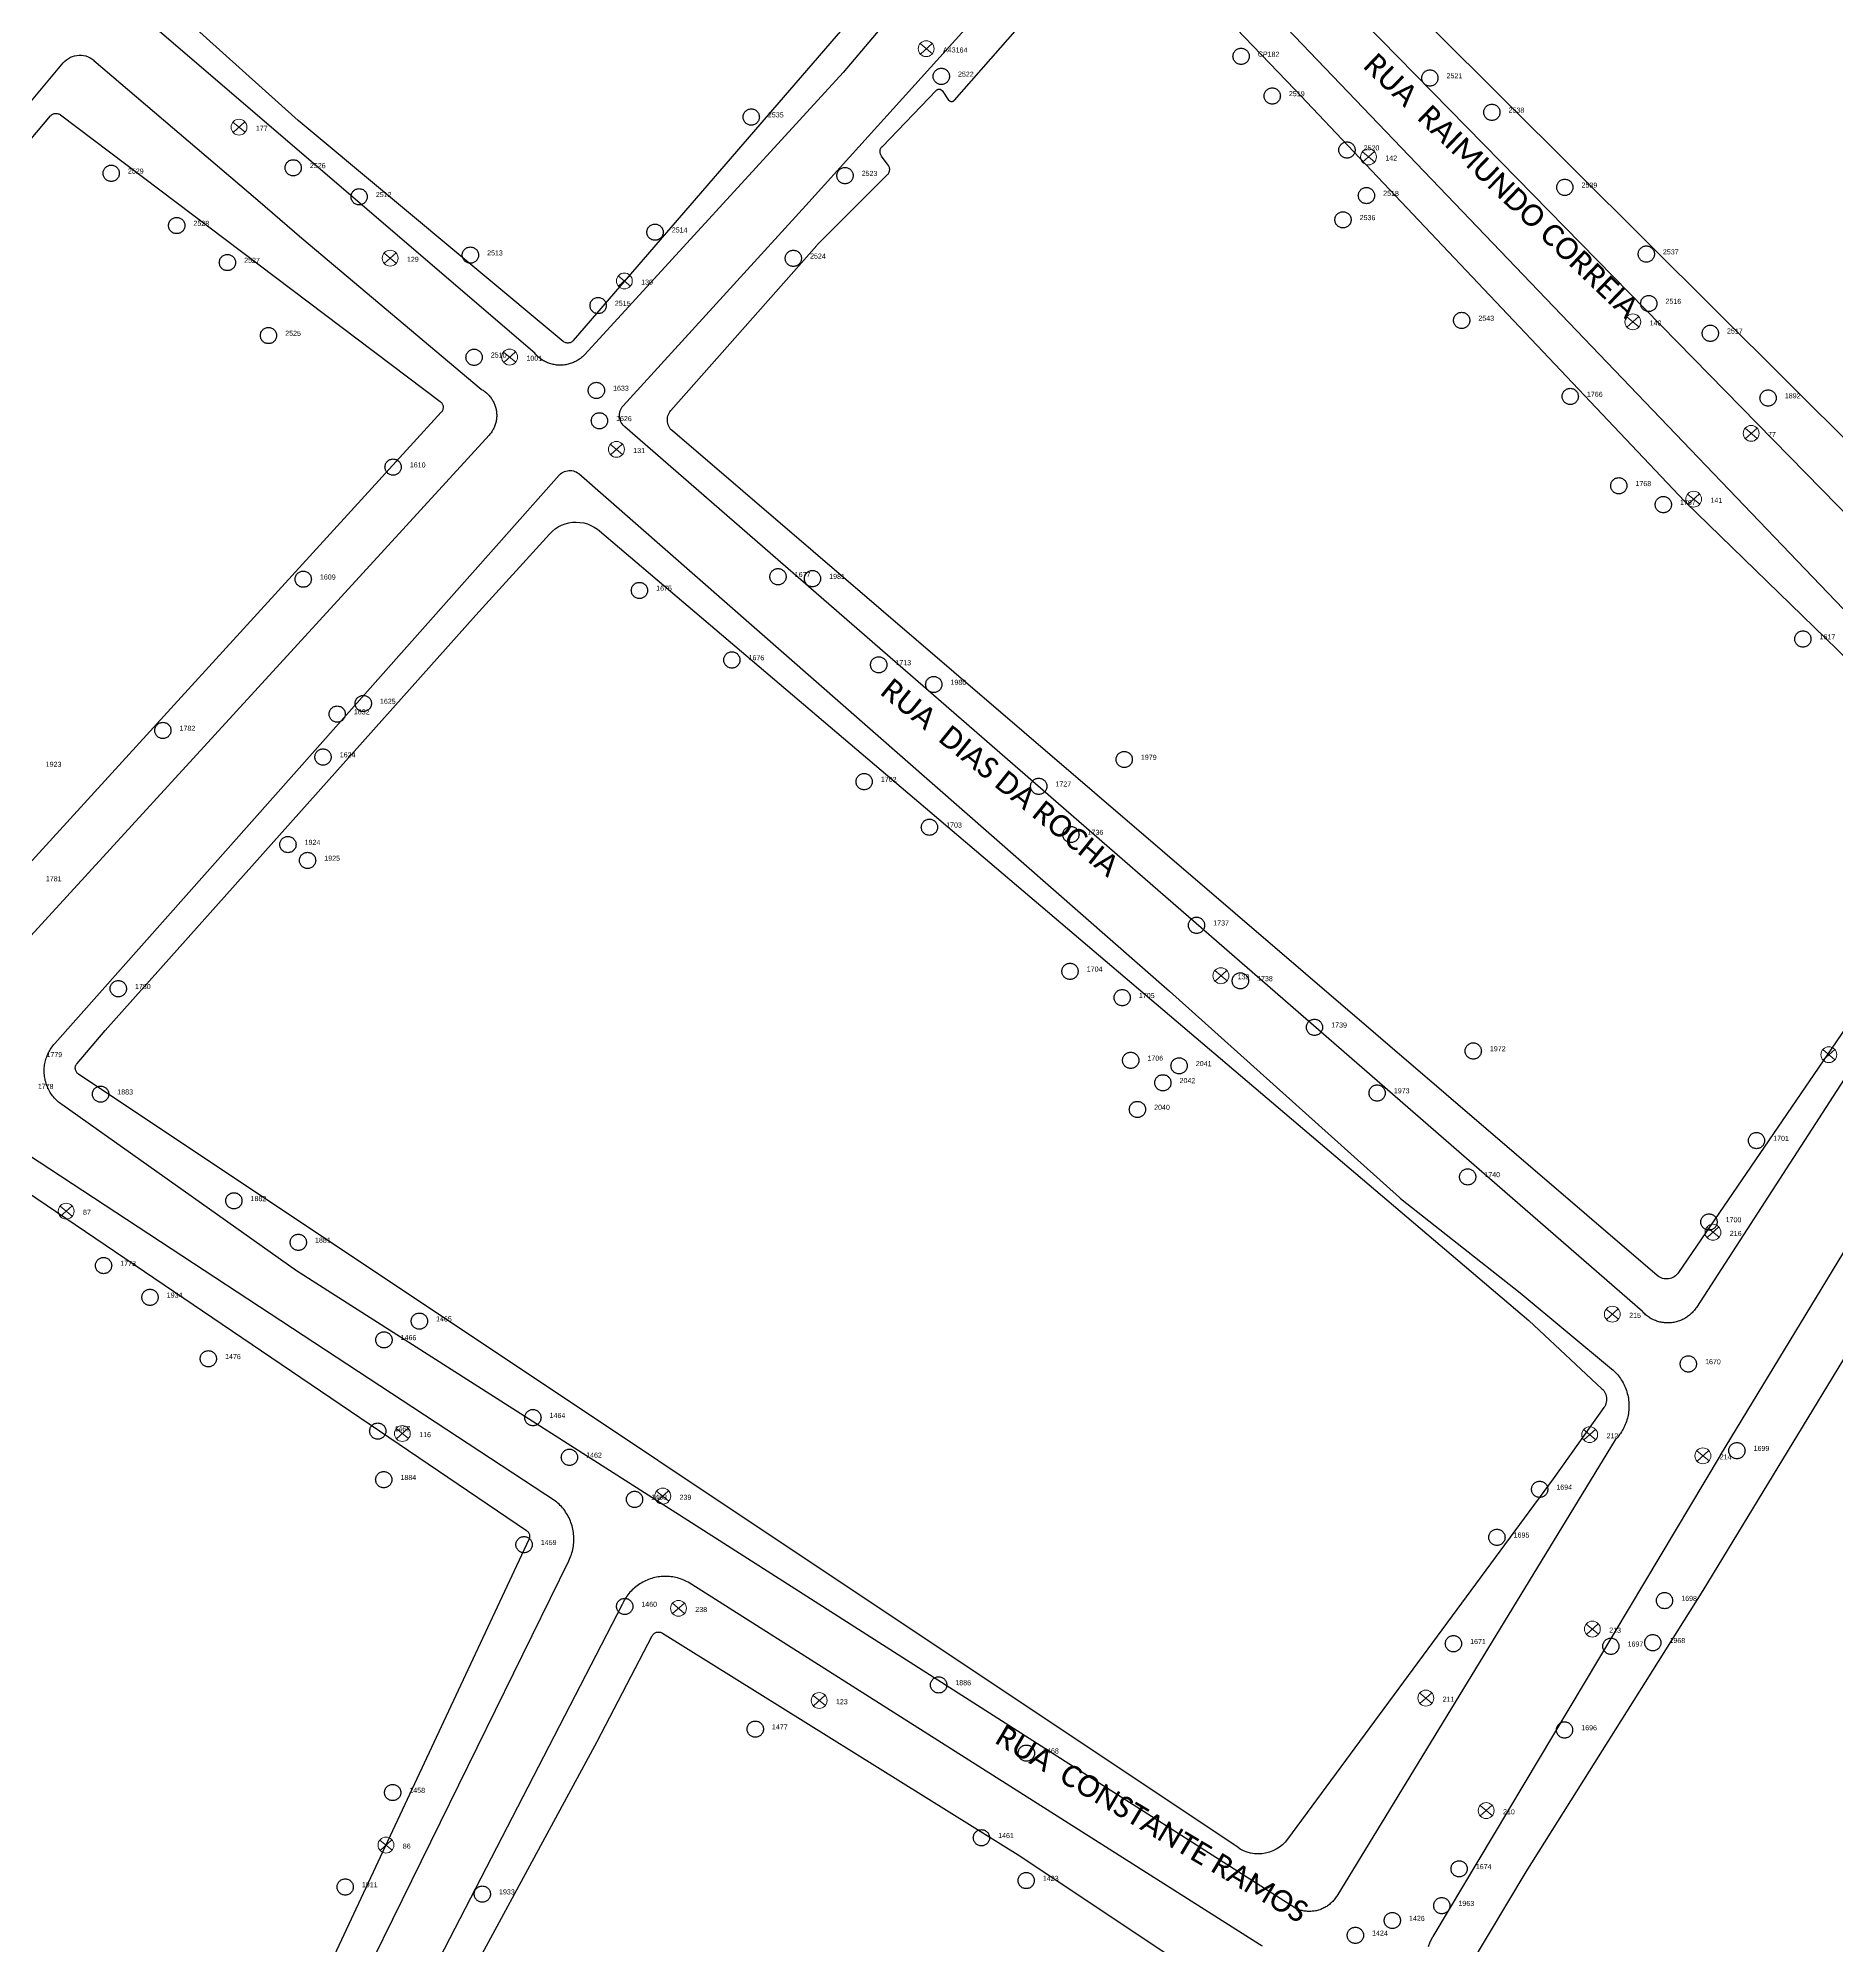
# Model space of a CAD drawing. Header units: millimetres. Extents: x 676447 to 689606, y 7455628 to 7463967.
# Drawn here: x 685522 to 685771, y 7458259.1 to 7458523.1 of the extents above; entities that cross this region are included whole.
import ezdxf

# ---------------------------------------------------------------- set-up
doc = ezdxf.new("R2010")
doc.units = ezdxf.units.MM
doc.header["$LTSCALE"] = 0.1
doc.header["$MEASUREMENT"] = 0
doc.linetypes.add('PHANTOM2', pattern=[1.25, 0.625, -0.125, 0.125, -0.125, 0.125, -0.125])
doc.layers.add('10.4-Postes', color=1, linetype='Continuous', lineweight=0)
for name, color, linetype in [('Caixas Subterrâneas', 5, 'Continuous'), ('LEGENDAS_INFRAESTRUTURAS', 7, 'Continuous'), ('MUB_MEIOFIO', 7, 'Continuous'), ('MUB_QUADRAS', 7, 'Continuous'), ('MUB_SEGMENTO', 7, 'Continuous'), ('NOS_DE_INFRAESTRUTURA', 7, 'Continuous')]:
    doc.layers.add(name, color=color, linetype=linetype)
doc.styles.add('Legend', font='calibri.ttf')
doc.styles.get("Standard").update_dxf_attribs({"font": 'arial.ttf'})

# ---------------------------------------------------------------- blocks, each defined once
blk = doc.blocks.new('MHMZ')
at = {"linetype": 'PHANTOM2'}
blk.add_circle((0, 0), 0.0000101, dxfattribs=at)
blk = doc.blocks.new('PTPT')
at = {"layer": '10.4-Postes', "color": 1, "linetype": 'PHANTOM2'}
for points in [[(-0.0000079, 0.0000104), (0.0000075, -0.000002)], [(0.000007, 0.0000109), (-0.0000074, -0.0000025)]]:
    blk.add_lwpolyline(points, dxfattribs=at)
at = {"layer": '10.4-Postes', "color": 1}
blk.add_circle((-0.0000002, 0.0000042), 0.00000987, dxfattribs=at)

msp = doc.modelspace()

# ---------------------------------------------------------------- linework, layer by layer
at = {"layer": 'MUB_MEIOFIO', "linetype": 'Continuous'}
for points in [[(685663.34, 7458553.71), (685633.47, 7458518.32), (685597.7, 7458479.32), (685597.59, 7458479.2), (685597.47, 7458479.09), (685597.36, 7458478.98), (685597.23, 7458478.87), (685597.11, 7458478.77), (685596.98, 7458478.68), (685596.85, 7458478.59), (685596.71, 7458478.5), (685596.57, 7458478.42), (685596.43, 7458478.34), (685596.29, 7458478.27), (685596.14, 7458478.21), (685595.99, 7458478.14), (685595.84, 7458478.09), (685595.69, 7458478.04), (685595.54, 7458477.99), (685595.38, 7458477.95), (685595.23, 7458477.92), (685595.07, 7458477.89), (685594.91, 7458477.86), (685594.75, 7458477.84), (685594.59, 7458477.83), (685594.43, 7458477.82), (685594.27, 7458477.82), (685594.11, 7458477.82), (685593.95, 7458477.83), (685593.79, 7458477.85), (685593.63, 7458477.87), (685593.47, 7458477.9), (685593.32, 7458477.93), (685593.16, 7458477.96), (685593.01, 7458478.01), (685592.85, 7458478.05), (685592.7, 7458478.11), (685592.55, 7458478.16), (685592.4, 7458478.23), (685592.26, 7458478.3), (685592.12, 7458478.37), (685591.98, 7458478.45), (685591.84, 7458478.53), (685591.7, 7458478.62), (685591.57, 7458478.71), (685591.45, 7458478.81), (685591.32, 7458478.91), (685591.2, 7458479.02), (685591.08, 7458479.12), (685590.97, 7458479.24), (685590.86, 7458479.36), (685590.76, 7458479.48), (685538.5, 7458524.28)], [(685686.53, 7458544.73), (685724.49, 7458505.95), (685799.94, 7458428.99)], [(685690.67, 7458528.9), (685794.04, 7458420.99)], [(685744.08, 7458346.89), (685603.24, 7458469.31), (685603.14, 7458469.39), (685602.99, 7458469.54), (685602.86, 7458469.7), (685602.75, 7458469.88), (685602.65, 7458470.07), (685602.58, 7458470.26), (685602.53, 7458470.47), (685602.5, 7458470.67), (685602.49, 7458470.88), (685602.5, 7458471.09), (685602.53, 7458471.3), (685602.59, 7458471.5), (685602.66, 7458471.69), (685602.76, 7458471.88), (685602.88, 7458472.06), (685603.01, 7458472.22), (685628.31, 7458499.94), (685650.29, 7458524.3)], [(685506.29, 7458496.7), (685525.5, 7458519.66), (685525.72, 7458519.89), (685525.96, 7458520.09), (685526.21, 7458520.27), (685526.49, 7458520.43), (685526.78, 7458520.55), (685527.08, 7458520.64), (685527.38, 7458520.7), (685527.7, 7458520.73), (685528.01, 7458520.72), (685528.32, 7458520.69), (685528.63, 7458520.62), (685528.93, 7458520.51), (685529.21, 7458520.38), (685529.48, 7458520.22), (685529.73, 7458520.03), (685529.75, 7458520.01), (685552.43, 7458500.64), (685558.53, 7458495.4), (685583.37, 7458474.5), (685583.49, 7458474.43), (685583.61, 7458474.35), (685583.73, 7458474.27), (685583.84, 7458474.19), (685583.96, 7458474.1), (685584.07, 7458474.01), (685584.17, 7458473.92), (685584.28, 7458473.82), (685584.37, 7458473.72), (685584.47, 7458473.61), (685584.56, 7458473.5), (685584.65, 7458473.39), (685584.74, 7458473.28), (685584.82, 7458473.16), (685584.89, 7458473.04), (685584.96, 7458472.92), (685585.03, 7458472.79), (685585.1, 7458472.67), (685585.16, 7458472.54), (685585.21, 7458472.41), (685585.26, 7458472.27), (685585.31, 7458472.14), (685585.35, 7458472), (685585.38, 7458471.87), (685585.42, 7458471.73), (685585.44, 7458471.59), (685585.46, 7458471.45), (685585.48, 7458471.31), (685585.49, 7458471.16), (685585.5, 7458471.02), (685585.5, 7458470.88), (685585.5, 7458470.74), (685585.49, 7458470.6), (685585.48, 7458470.45), (685585.46, 7458470.31), (685585.44, 7458470.17), (685585.41, 7458470.03), (685585.38, 7458469.89), (685585.35, 7458469.76), (685585.31, 7458469.62), (685585.26, 7458469.49), (685585.21, 7458469.35), (685585.15, 7458469.22), (685585.1, 7458469.09), (685585.03, 7458468.97), (685584.96, 7458468.84), (685584.89, 7458468.72), (685584.81, 7458468.6), (685584.73, 7458468.48), (685584.65, 7458468.37), (685584.56, 7458468.26), (685584.47, 7458468.15), (685511.48, 7458388.49)], [(685525.31, 7458375.51), (685525.15, 7458375.62), (685525, 7458375.74), (685524.84, 7458375.86), (685524.7, 7458375.99), (685524.55, 7458376.13), (685524.42, 7458376.27), (685524.28, 7458376.41), (685524.15, 7458376.56), (685524.03, 7458376.71), (685523.91, 7458376.87), (685523.8, 7458377.03), (685523.7, 7458377.2), (685523.6, 7458377.37), (685523.5, 7458377.54), (685523.42, 7458377.72), (685523.33, 7458377.9), (685523.26, 7458378.08), (685523.19, 7458378.26), (685523.13, 7458378.45), (685523.07, 7458378.64), (685523.02, 7458378.83), (685522.98, 7458379.02), (685522.94, 7458379.21), (685522.91, 7458379.4), (685522.89, 7458379.6), (685522.87, 7458379.8), (685522.87, 7458379.99), (685522.86, 7458380.19), (685522.87, 7458380.38), (685522.88, 7458380.58), (685522.9, 7458380.78), (685522.92, 7458380.97), (685522.96, 7458381.17), (685523, 7458381.36), (685523.04, 7458381.55), (685523.09, 7458381.74), (685523.15, 7458381.93), (685523.22, 7458382.11), (685523.29, 7458382.29), (685523.37, 7458382.47), (685523.45, 7458382.65), (685523.54, 7458382.83), (685523.64, 7458383), (685523.74, 7458383.16), (685523.85, 7458383.33), (685523.96, 7458383.49), (685524.08, 7458383.64), (685524.21, 7458383.8), (685524.34, 7458383.94), (685594.14, 7458462.59), (685594.19, 7458462.64), (685594.35, 7458462.78), (685594.51, 7458462.91), (685594.69, 7458463.02), (685594.88, 7458463.11), (685595.08, 7458463.17), (685595.29, 7458463.22), (685595.49, 7458463.25), (685595.7, 7458463.25), (685595.91, 7458463.23), (685596.12, 7458463.19), (685596.32, 7458463.13), (685596.51, 7458463.05), (685596.69, 7458462.95), (685596.86, 7458462.83), (685678.62, 7458391.22), (685710.46, 7458362.65), (685710.62, 7458362.52), (685727.17, 7458349.46), (685739.81, 7458338.96), (685739.98, 7458338.81), (685740.15, 7458338.65), (685740.31, 7458338.49), (685740.47, 7458338.32), (685740.63, 7458338.15), (685740.77, 7458337.97), (685740.91, 7458337.79), (685741.05, 7458337.6), (685741.17, 7458337.41), (685741.29, 7458337.21), (685741.41, 7458337.01), (685741.51, 7458336.81), (685741.61, 7458336.6), (685741.71, 7458336.39), (685741.79, 7458336.18), (685741.87, 7458335.96), (685741.94, 7458335.74), (685742, 7458335.52), (685742.06, 7458335.3), (685742.11, 7458335.07), (685742.15, 7458334.84), (685742.18, 7458334.61), (685742.2, 7458334.39), (685742.22, 7458334.16), (685742.23, 7458333.93), (685742.23, 7458333.7), (685742.22, 7458333.46), (685742.21, 7458333.23), (685742.18, 7458333.01), (685742.15, 7458332.78), (685742.11, 7458332.55), (685742.07, 7458332.32), (685742.01, 7458332.1), (685741.95, 7458331.88), (685741.88, 7458331.66), (685741.8, 7458331.44), (685741.72, 7458331.23), (685741.63, 7458331.02), (685741.53, 7458330.81), (685741.42, 7458330.6), (685741.31, 7458330.4), (685741.19, 7458330.21), (685741.06, 7458330.01), (685740.93, 7458329.83), (685740.79, 7458329.64), (685740.64, 7458329.46), (685740.49, 7458329.29), (685740.33, 7458329.12), (685709.07, 7458277.91), (685701.79, 7458265.99), (685701.7, 7458265.86), (685701.62, 7458265.73), (685701.52, 7458265.61), (685701.43, 7458265.48), (685701.33, 7458265.37), (685701.22, 7458265.25), (685701.12, 7458265.14), (685701, 7458265.03), (685700.89, 7458264.93), (685700.77, 7458264.83), (685700.65, 7458264.74), (685700.52, 7458264.65), (685700.39, 7458264.56), (685700.26, 7458264.48), (685700.13, 7458264.4), (685699.99, 7458264.33), (685699.85, 7458264.26), (685699.71, 7458264.2), (685699.56, 7458264.14), (685699.42, 7458264.09), (685699.27, 7458264.04), (685699.12, 7458264), (685698.97, 7458263.96), (685698.82, 7458263.93), (685698.67, 7458263.91), (685698.51, 7458263.88), (685698.36, 7458263.87), (685698.2, 7458263.86), (685698.05, 7458263.85), (685697.89, 7458263.85), (685697.74, 7458263.86), (685697.58, 7458263.87), (685697.43, 7458263.89), (685697.28, 7458263.91), (685697.12, 7458263.93), (685696.97, 7458263.97), (685696.82, 7458264), (685696.67, 7458264.05), (685696.53, 7458264.1), (685696.38, 7458264.15), (685696.24, 7458264.21), (685696.1, 7458264.27), (685695.96, 7458264.34), (685664.7, 7458284.28), (685606.45, 7458321.45), (685557.81, 7458352.48), (685525.31, 7458375.51)], [(685794.56, 7458413.85), (685770.99, 7458377.46), (685751.56, 7458347.45), (685751.47, 7458347.32), (685751.37, 7458347.19), (685751.28, 7458347.06), (685751.17, 7458346.94), (685751.07, 7458346.82), (685750.96, 7458346.7), (685750.84, 7458346.59), (685750.72, 7458346.48), (685750.6, 7458346.37), (685750.48, 7458346.27), (685750.35, 7458346.17), (685750.22, 7458346.08), (685750.08, 7458345.99), (685749.94, 7458345.91), (685749.8, 7458345.83), (685749.66, 7458345.76), (685749.51, 7458345.69), (685749.36, 7458345.63), (685749.21, 7458345.57), (685749.06, 7458345.52), (685748.91, 7458345.47), (685748.75, 7458345.43), (685748.59, 7458345.39), (685748.44, 7458345.36), (685748.28, 7458345.33), (685748.12, 7458345.31), (685747.96, 7458345.3), (685747.8, 7458345.29), (685747.64, 7458345.29), (685747.48, 7458345.29), (685747.31, 7458345.3), (685747.15, 7458345.31), (685746.99, 7458345.33), (685746.83, 7458345.35), (685746.68, 7458345.38), (685746.52, 7458345.41), (685746.36, 7458345.45), (685746.21, 7458345.5), (685746.06, 7458345.55), (685745.9, 7458345.61), (685745.76, 7458345.67), (685745.61, 7458345.73), (685745.46, 7458345.8), (685745.32, 7458345.88), (685745.18, 7458345.96), (685745.05, 7458346.05), (685744.91, 7458346.14), (685744.78, 7458346.23), (685744.66, 7458346.33), (685744.53, 7458346.43), (685744.41, 7458346.54), (685744.3, 7458346.65), (685744.18, 7458346.77), (685744.08, 7458346.89)], [(685714.47, 7458258.99), (685714.73, 7458259.67), (685715.07, 7458260.32), (685715.11, 7458260.38), (685754.88, 7458326.94), (685754.9, 7458326.98), (685793.98, 7458391.31)], [(685561.89, 7458243.99), (685577.72, 7458276.23), (685595.49, 7458312.39), (685595.59, 7458312.6), (685595.68, 7458312.82), (685595.77, 7458313.04), (685595.84, 7458313.26), (685595.91, 7458313.48), (685595.97, 7458313.71), (685596.03, 7458313.94), (685596.07, 7458314.17), (685596.11, 7458314.41), (685596.14, 7458314.64), (685596.16, 7458314.87), (685596.18, 7458315.11), (685596.18, 7458315.34), (685596.18, 7458315.58), (685596.17, 7458315.82), (685596.15, 7458316.05), (685596.12, 7458316.28), (685596.08, 7458316.52), (685596.04, 7458316.75), (685595.99, 7458316.98), (685595.93, 7458317.21), (685595.86, 7458317.43), (685595.78, 7458317.66), (685595.7, 7458317.88), (685595.61, 7458318.09), (685595.51, 7458318.31), (685595.4, 7458318.52), (685595.29, 7458318.72), (685595.17, 7458318.93), (685595.04, 7458319.12), (685594.91, 7458319.32), (685594.77, 7458319.51), (685594.62, 7458319.69), (685594.46, 7458319.87), (685594.3, 7458320.04), (685594.14, 7458320.21), (685593.97, 7458320.37), (685593.79, 7458320.53), (685519.08, 7458369.55)], [(685611.99, 7458309.42), (685611.79, 7458309.53), (685611.58, 7458309.62), (685611.38, 7458309.71), (685611.17, 7458309.8), (685610.96, 7458309.87), (685610.74, 7458309.94), (685610.52, 7458310), (685610.3, 7458310.06), (685610.08, 7458310.1), (685609.86, 7458310.14), (685609.64, 7458310.17), (685609.41, 7458310.2), (685609.19, 7458310.21), (685608.96, 7458310.22), (685608.73, 7458310.22), (685608.51, 7458310.21), (685608.28, 7458310.2), (685608.06, 7458310.17), (685607.84, 7458310.14), (685607.61, 7458310.1), (685607.39, 7458310.06), (685607.17, 7458310), (685606.96, 7458309.94), (685606.74, 7458309.87), (685606.53, 7458309.79), (685606.32, 7458309.71), (685606.11, 7458309.62), (685605.91, 7458309.52), (685605.71, 7458309.42), (685605.51, 7458309.3), (685605.32, 7458309.19), (685605.13, 7458309.06), (685604.95, 7458308.93), (685604.77, 7458308.79), (685604.59, 7458308.65), (685604.43, 7458308.5), (685604.26, 7458308.34), (685604.1, 7458308.18), (685603.95, 7458308.02), (685603.8, 7458307.84), (685603.66, 7458307.67), (685603.53, 7458307.49), (685603.4, 7458307.3), (685603.28, 7458307.11), (685603.16, 7458306.92), (685603.05, 7458306.72), (685602.95, 7458306.52), (685602.86, 7458306.31), (685547.1, 7458198.33)], [(685691.5, 7458259.04), (685691.3, 7458259.16), (685691.08, 7458259.26), (685611.99, 7458309.42)]]:
    msp.add_lwpolyline(points, dxfattribs=at)
at = {"layer": 'MUB_QUADRAS', "linetype": 'Continuous'}
for points in [[(685803.5, 7458436.41), (685685.47, 7458553.89), (685685.43, 7458553.94), (685685.36, 7458554.02), (685685.31, 7458554.11), (685685.26, 7458554.2), (685685.22, 7458554.3), (685685.2, 7458554.4), (685685.18, 7458554.51)], [(685609.12, 7458470.2), (685609.13, 7458470.41), (685609.16, 7458470.62), (685609.21, 7458470.82), (685609.28, 7458471.02), (685609.37, 7458471.2), (685609.48, 7458471.38), (685609.6, 7458471.55), (685609.62, 7458471.57), (685629.79, 7458494.39), (685629.87, 7458494.48), (685639.61, 7458504.21), (685639.68, 7458504.28), (685639.74, 7458504.37), (685639.79, 7458504.46), (685639.83, 7458504.56), (685639.87, 7458504.66), (685639.89, 7458504.76), (685639.9, 7458504.86), (685639.9, 7458504.97), (685639.89, 7458505.07), (685639.87, 7458505.17), (685639.83, 7458505.27), (685639.79, 7458505.37), (685639.74, 7458505.46), (685639.7, 7458505.51), (685638.76, 7458506.77), (685638.7, 7458506.86), (685638.65, 7458506.95), (685638.61, 7458507.05), (685638.59, 7458507.15), (685638.57, 7458507.25), (685638.56, 7458507.35), (685638.56, 7458507.46), (685638.58, 7458507.56), (685638.6, 7458507.66), (685638.64, 7458507.76), (685638.69, 7458507.86), (685638.74, 7458507.94), (685638.81, 7458508.03), (685638.84, 7458508.06), (685646.37, 7458515.88), (685646.41, 7458515.91), (685646.45, 7458515.94), (685646.5, 7458515.97), (685646.54, 7458515.99), (685646.59, 7458516.01), (685646.65, 7458516.02), (685646.7, 7458516.03), (685646.75, 7458516.03), (685646.8, 7458516.02), (685646.85, 7458516.01), (685646.9, 7458516), (685646.95, 7458515.98), (685647, 7458515.95), (685647.04, 7458515.92), (685647.08, 7458515.89), (685647.12, 7458515.85), (685647.14, 7458515.82), (685648.06, 7458514.52), (685648.1, 7458514.48), (685648.13, 7458514.45), (685648.17, 7458514.41), (685648.22, 7458514.38), (685648.26, 7458514.36), (685648.31, 7458514.34), (685648.36, 7458514.33), (685648.41, 7458514.32), (685648.47, 7458514.31), (685648.52, 7458514.32), (685648.57, 7458514.32), (685648.62, 7458514.34), (685648.67, 7458514.36), (685648.72, 7458514.38), (685648.76, 7458514.41), (685648.8, 7458514.44), (685648.84, 7458514.48), (685648.85, 7458514.48), (685671.35, 7458540.11)], [(685676.33, 7458536.44), (685695.96, 7458515.98), (685695.98, 7458515.96), (685749.97, 7458458.98), (685750.03, 7458458.92), (685792.18, 7458417.97)], [(685635.7, 7458527.1), (685596.1, 7458481.23), (685596.03, 7458481.16), (685595.95, 7458481.09), (685595.86, 7458481.03), (685595.77, 7458480.98), (685595.67, 7458480.94), (685595.57, 7458480.91), (685595.47, 7458480.9), (685595.37, 7458480.89), (685595.26, 7458480.89), (685595.16, 7458480.9), (685595.06, 7458480.93), (685594.96, 7458480.97), (685594.86, 7458481.01), (685594.77, 7458481.07), (685594.71, 7458481.12), (685558.01, 7458511.69), (685539.9, 7458527.97)], [(685471.17, 7458449.84), (685523.74, 7458512.31), (685523.81, 7458512.39), (685523.89, 7458512.46), (685523.98, 7458512.52), (685524.07, 7458512.57), (685524.16, 7458512.61), (685524.26, 7458512.64), (685524.37, 7458512.66), (685524.47, 7458512.67), (685524.58, 7458512.67), (685524.68, 7458512.66), (685524.78, 7458512.63), (685524.88, 7458512.6), (685524.98, 7458512.55), (685525.06, 7458512.5), (685525.11, 7458512.47), (685577.69, 7458472.79), (685577.77, 7458472.72), (685577.85, 7458472.65), (685577.91, 7458472.57), (685577.97, 7458472.48), (685578.01, 7458472.38), (685578.05, 7458472.29), (685578.07, 7458472.18), (685578.09, 7458472.08), (685578.09, 7458471.98), (685578.08, 7458471.87), (685578.06, 7458471.77), (685578.04, 7458471.67), (685578, 7458471.57), (685577.95, 7458471.48), (685577.89, 7458471.39), (685577.83, 7458471.32), (685505.8, 7458392.47)], [(685774.08, 7458388.86), (685749.09, 7458352.25), (685748.96, 7458352.09), (685748.82, 7458351.93), (685748.66, 7458351.8), (685748.49, 7458351.68), (685748.3, 7458351.58), (685748.11, 7458351.5), (685747.91, 7458351.44), (685747.7, 7458351.4), (685747.5, 7458351.38), (685747.29, 7458351.39), (685747.08, 7458351.41), (685746.87, 7458351.46), (685746.68, 7458351.53), (685746.49, 7458351.62), (685746.31, 7458351.73), (685746.14, 7458351.86), (685609.82, 7458468.73), (685609.67, 7458468.87), (685609.53, 7458469.03), (685609.42, 7458469.21), (685609.32, 7458469.39), (685609.24, 7458469.58), (685609.18, 7458469.78), (685609.14, 7458469.99), (685609.12, 7458470.2)], [(685527.17, 7458380.53), (685527.17, 7458380.63), (685527.18, 7458380.73), (685527.21, 7458380.84), (685527.24, 7458380.94), (685527.29, 7458381.03), (685527.34, 7458381.12), (685527.41, 7458381.2), (685527.41, 7458381.21), (685531.31, 7458385.74), (685582.6, 7458443.22), (685592.79, 7458454.46), (685593.16, 7458454.83), (685593.57, 7458455.16), (685594.01, 7458455.44), (685594.47, 7458455.68), (685594.96, 7458455.86), (685595.47, 7458456), (685595.99, 7458456.08), (685596.51, 7458456.1), (685597.03, 7458456.07), (685597.55, 7458455.99), (685598.05, 7458455.85), (685598.54, 7458455.66), (685599.01, 7458455.43), (685599.44, 7458455.14), (685599.73, 7458454.91), (685728.36, 7458345.61), (685738.49, 7458336.19), (685738.6, 7458336.08), (685738.73, 7458335.92), (685738.85, 7458335.75), (685738.94, 7458335.56), (685739.02, 7458335.37), (685739.08, 7458335.17), (685739.11, 7458334.96), (685739.12, 7458334.75), (685739.11, 7458334.54), (685739.08, 7458334.33), (685739.03, 7458334.13), (685738.96, 7458333.93), (685738.87, 7458333.75), (685738.75, 7458333.57), (685731.74, 7458323.71), (685694.96, 7458273.84), (685694.63, 7458273.44), (685694.26, 7458273.07), (685693.85, 7458272.74), (685693.41, 7458272.46), (685692.94, 7458272.23), (685692.45, 7458272.04), (685691.94, 7458271.91), (685691.42, 7458271.83), (685690.9, 7458271.81), (685690.38, 7458271.84), (685689.86, 7458271.92), (685689.36, 7458272.06), (685688.87, 7458272.25), (685688.41, 7458272.49), (685688.12, 7458272.68), (685527.6, 7458379.73), (685527.52, 7458379.79), (685527.44, 7458379.86), (685527.38, 7458379.94), (685527.32, 7458380.03), (685527.27, 7458380.12), (685527.23, 7458380.22), (685527.2, 7458380.32), (685527.18, 7458380.42), (685527.17, 7458380.53)], [(685720.13, 7458256.16), (685727.98, 7458269.34), (685752.51, 7458308.28), (685797.38, 7458382.05)], [(685520.41, 7458363.46), (685589.61, 7458316.59), (685589.69, 7458316.53), (685589.77, 7458316.45), (685589.84, 7458316.38), (685589.9, 7458316.29), (685589.95, 7458316.2), (685589.99, 7458316.1), (685590.02, 7458316), (685590.04, 7458315.9), (685590.05, 7458315.79), (685590.05, 7458315.69), (685590.04, 7458315.59), (685590.01, 7458315.48), (685589.98, 7458315.39), (685589.96, 7458315.33), (685536.68, 7458201.59)], [(685551.33, 7458198.6), (685599.42, 7458287.35), (685607.03, 7458301.98), (685607.07, 7458302.05), (685607.13, 7458302.13), (685607.2, 7458302.21), (685607.27, 7458302.28), (685607.36, 7458302.35), (685607.45, 7458302.4), (685607.54, 7458302.45), (685607.64, 7458302.48), (685607.74, 7458302.5), (685607.85, 7458302.52), (685607.95, 7458302.52), (685608.06, 7458302.51), (685608.16, 7458302.49), (685608.26, 7458302.46), (685608.36, 7458302.42), (685608.45, 7458302.37), (685658.04, 7458271.45), (685688.14, 7458251.39)]]:
    msp.add_lwpolyline(points, dxfattribs=at)

# ---------------------------------------------------------------- block references
at = {"layer": 'Caixas Subterrâneas', "color": 40}
for p, xscale, yscale, zscale, rotation in [((685688.54, 7458520.57), 111319.4907932736, 111319.4907932736, 111319.4907932736, 359.2928979905999), ((685647.04, 7458517.79), 111319.4907932736, 111319.4907932736, 111319.4907932736, 359.293055027635), ((685714.67, 7458517.57), 111319.4907932735, 111319.4907932735, 111319.4907932735, 359.2927976000598), ((685692.85, 7458515.08), 111319.4907932736, 111319.4907932736, 111319.4907932736, 359.292879875565), ((685620.73, 7458512.16), 111319.4907932736, 111319.4907932736, 111319.4907932736, 359.2931534320815), ((685723.25, 7458512.82), 111319.4907932735, 111319.4907932735, 111319.4907932735, 359.2927635042415), ((685703.19, 7458507.6), 111319.4907932736, 111319.4907932736, 111319.4907932736, 359.2928381983687), ((685532.14, 7458504.38), 111319.4907932736, 111319.4907932736, 111319.4907932736, 359.2934881254043), ((685557.33, 7458505.14), 111319.4907932736, 111319.4907932736, 111319.4907932736, 359.2933925120298), ((685633.71, 7458504.06), 111319.4907932736, 111319.4907932736, 111319.4907932736, 359.2931015286248), ((685733.35, 7458502.43), 111319.4907932735, 111319.4907932735, 111319.4907932735, 359.292721845824), ((685566.46, 7458501.13), 111319.4907932736, 111319.4907932736, 111319.4907932736, 359.2933565254943), ((685705.89, 7458501.3), 111319.4907932735, 111319.4907932735, 111319.4907932735, 359.2928259663169), ((685541.21, 7458497.15), 111319.4907932736, 111319.4907932736, 111319.4907932736, 359.2934514022976), ((685702.64, 7458497.94), 111319.4907932735, 111319.4907932735, 111319.4907932735, 359.2928372963657), ((685607.42, 7458496.23), 111319.4907932736, 111319.4907932736, 111319.4907932736, 359.293199138133), ((685548.23, 7458492.03), 111319.4907932735, 111319.4907932735, 111319.4907932735, 359.2934230686956), ((685581.86, 7458493.06), 111319.4907932735, 111319.4907932735, 111319.4907932735, 359.2932954116598), ((685626.56, 7458492.61), 111319.4907932736, 111319.4907932736, 111319.4907932736, 359.2931251657753), ((685744.63, 7458493.2), 111319.4907932735, 111319.4907932735, 111319.4907932735, 359.2926760633071), ((685599.54, 7458486.08), 111319.4907932736, 111319.4907932736, 111319.4907932736, 359.2932259640497), ((685744.97, 7458486.36), 111319.4907932736, 111319.4907932736, 111319.4907932736, 359.2926726200017), ((685719.07, 7458484.02), 111319.4907932736, 111319.4907932736, 111319.4907932736, 359.2927704677797), ((685553.91, 7458481.93), 111319.4907932736, 111319.4907932736, 111319.4907932736, 359.293398337988), ((685753.49, 7458482.24), 111319.4907932736, 111319.4907932736, 111319.4907932736, 359.2926389491037), ((685582.37, 7458478.92), 111319.4907932736, 111319.4907932736, 111319.4907932736, 359.2932891019658), ((685599.3, 7458474.33), 111319.4907932736, 111319.4907932736, 111319.4907932736, 359.2932232628008), ((685734.1, 7458473.5), 111319.4907932736, 111319.4907932736, 111319.4907932736, 359.2927100085308), ((685761.49, 7458473.28), 111319.4907932736, 111319.4907932736, 111319.4907932736, 359.2926057247094), ((685599.72, 7458470.13), 111319.4907932735, 111319.4907932735, 111319.4907932735, 359.2932203776892), ((685571.16, 7458463.72), 111319.4907932736, 111319.4907932736, 111319.4907932736, 359.293327071174), ((685740.82, 7458461.14), 111319.4907932736, 111319.4907932736, 111319.4907932736, 359.2926805963062), ((685746.98, 7458458.53), 111319.4907932736, 111319.4907932736, 111319.4907932736, 359.2926563435724), ((685558.72, 7458448.21), 111319.4907932736, 111319.4907932736, 111319.4907932736, 359.2933695881225), ((685605.26, 7458446.65), 111319.4907932736, 111319.4907932736, 111319.4907932736, 359.2931920169044), ((685624.44, 7458448.55), 111319.4907932736, 111319.4907932736, 111319.4907932736, 359.2931196136465), ((685629.21, 7458448.29), 111319.4907932736, 111319.4907932736, 111319.4907932736, 359.2931013829989), ((685766.3, 7458439.93), 111319.4907932736, 111319.4907932736, 111319.4907932736, 359.2925770822433), ((685618.05, 7458437.04), 111319.4907932735, 111319.4907932735, 111319.4907932735, 359.2931403548768), ((685638.38, 7458436.36), 111319.4907932736, 111319.4907932736, 111319.4907932736, 359.2930627941818), ((685646, 7458433.64), 111319.4907932736, 111319.4907932736, 111319.4907932736, 359.2930329361458), ((685567.03, 7458431.01), 111319.4907932736, 111319.4907932736, 111319.4907932736, 359.2933326410239), ((685563.42, 7458429.54), 111319.4907932736, 111319.4907932736, 111319.4907932736, 359.2933459351087), ((685539.29, 7458427.28), 111319.4907932736, 111319.4907932736, 111319.4907932736, 359.2934370775448), ((685561.46, 7458423.6), 111319.4907932736, 111319.4907932736, 111319.4907932736, 359.2933515629685), ((685672.36, 7458423.26), 111319.4907932736, 111319.4907932736, 111319.4907932736, 359.2929293985951), ((685636.36, 7458420.2), 111319.4907932736, 111319.4907932736, 111319.4907932736, 359.2930654678093), ((685660.53, 7458419.55), 111319.4907932736, 111319.4907932736, 111319.4907932736, 359.2929732837291), ((685645.4, 7458413.89), 111319.4907932736, 111319.4907932736, 111319.4907932736, 359.2930290828225), ((685664.98, 7458412.88), 111319.4907932735, 111319.4907932735, 111319.4907932735, 359.2929542560958), ((685556.6, 7458411.49), 111319.4907932736, 111319.4907932736, 111319.4907932736, 359.2933662848969), ((685559.32, 7458409.29), 111319.4907932736, 111319.4907932736, 111319.4907932736, 359.2933552640458), ((685682.37, 7458400.32), 111319.4907932736, 111319.4907932736, 111319.4907932736, 359.292884189278), ((685664.86, 7458393.95), 111319.4907932735, 111319.4907932735, 111319.4907932735, 359.2929488607646), ((685533.12, 7458391.54), 111319.4907932736, 111319.4907932736, 111319.4907932736, 359.2934494825523), ((685688.44, 7458392.63), 111319.4907932736, 111319.4907932736, 111319.4907932736, 359.2928587305782), ((685672.08, 7458390.3), 111319.4907932736, 111319.4907932736, 111319.4907932736, 359.2929202497493), ((685698.7, 7458386.2), 111319.4907932736, 111319.4907932736, 111319.4907932736, 359.2928176643658), ((685720.67, 7458382.93), 111319.4907932736, 111319.4907932736, 111319.4907932736, 359.2927330521682), ((685673.26, 7458381.63), 111319.4907932735, 111319.4907932735, 111319.4907932735, 359.2929130780288), ((685679.96, 7458380.87), 111319.4907932736, 111319.4907932736, 111319.4907932736, 359.2928873568716), ((685677.71, 7458378.52), 111319.4907932736, 111319.4907932736, 111319.4907932736, 359.2928951772471), ((685530.67, 7458376.95), 111319.4907932735, 111319.4907932735, 111319.4907932735, 359.293454296496), ((685707.37, 7458377.11), 111319.4907932736, 111319.4907932736, 111319.4907932736, 359.2927818725351), ((685674.19, 7458374.83), 111319.4907932736, 111319.4907932736, 111319.4907932736, 359.2929074131649), ((685759.88, 7458370.53), 111319.4907932736, 111319.4907932736, 111319.4907932736, 359.2925799748944), ((685719.9, 7458365.5), 111319.4907932736, 111319.4907932736, 111319.4907932736, 359.2927305858177), ((685549.12, 7458362.19), 111319.4907932736, 111319.4907932736, 111319.4907932736, 359.2933795138474), ((685753.3, 7458359.26), 111319.4907932736, 111319.4907932736, 111319.4907932736, 359.2926015262216), ((685558.04, 7458356.44), 111319.4907932736, 111319.4907932736, 111319.4907932736, 359.2933437598558), ((685531.08, 7458353.23), 111319.4907932736, 111319.4907932736, 111319.4907932736, 359.2934453854896), ((685537.51, 7458348.83), 111319.4907932736, 111319.4907932736, 111319.4907932736, 359.2934195592055), ((685574.8, 7458345.54), 111319.4907932735, 111319.4907932735, 111319.4907932735, 359.2932766028401), ((685569.89, 7458342.95), 111319.4907932736, 111319.4907932736, 111319.4907932736, 359.2932945127667), ((685545.59, 7458340.33), 111319.4907932735, 111319.4907932735, 111319.4907932735, 359.2933861744333), ((685750.45, 7458339.62), 111319.4907932736, 111319.4907932736, 111319.4907932736, 359.2926062768952), ((685569.04, 7458330.32), 111319.4907932736, 111319.4907932736, 111319.4907932736, 359.2932938367447), ((685590.51, 7458332.19), 111319.4907932736, 111319.4907932736, 111319.4907932736, 359.2932126957894), ((685757.17, 7458327.62), 111319.4907932736, 111319.4907932736, 111319.4907932736, 359.2925769794326), ((685595.57, 7458326.7), 111319.4907932736, 111319.4907932736, 111319.4907932736, 359.2931917375125), ((685569.87, 7458323.6), 111319.4907932735, 111319.4907932735, 111319.4907932735, 359.2932885754722), ((685729.87, 7458322.26), 111319.4907932736, 111319.4907932736, 111319.4907932736, 359.2926792526589), ((685604.58, 7458320.87), 111319.4907932736, 111319.4907932736, 111319.4907932736, 359.2931556287597), ((685589.29, 7458314.61), 111319.4907932735, 111319.4907932735, 111319.4907932735, 359.2932118964334), ((685723.95, 7458315.62), 111319.4907932736, 111319.4907932736, 111319.4907932736, 359.2926997010504), ((685747.15, 7458306.87), 111319.4907932735, 111319.4907932735, 111319.4907932735, 359.2926086860977), ((685603.22, 7458306.06), 111319.4907932736, 111319.4907932736, 111319.4907932736, 359.2931562399062), ((685745.53, 7458301.04), 111319.4907932736, 111319.4907932736, 111319.4907932736, 359.2926130527721), ((685717.93, 7458300.9), 111319.4907932736, 111319.4907932736, 111319.4907932736, 359.2927180510516), ((685739.72, 7458300.55), 111319.4907932735, 111319.4907932735, 111319.4907932735, 359.2926350030613), ((685646.67, 7458295.2), 111319.4907932736, 111319.4907932736, 111319.4907932736, 359.2929875045579), ((685621.29, 7458289.08), 111319.4907932735, 111319.4907932735, 111319.4907932735, 359.2930821789561), ((685733.31, 7458288.97), 111319.4907932736, 111319.4907932736, 111319.4907932736, 359.2926558383126), ((685658.82, 7458285.76), 111319.4907932735, 111319.4907932735, 111319.4907932735, 359.2929383141135), ((685571.1, 7458280.31), 111319.4907932736, 111319.4907932736, 111319.4907932736, 359.293270513319), ((685652.6, 7458274.05), 111319.4907932735, 111319.4907932735, 111319.4907932735, 359.2929583673994), ((685718.72, 7458269.75), 111319.4907932736, 111319.4907932736, 111319.4907932736, 359.2927054082466), ((685564.53, 7458267.24), 111319.4907932735, 111319.4907932735, 111319.4907932735, 359.2932914583049), ((685658.79, 7458268.13), 111319.4907932735, 111319.4907932735, 111319.4907932735, 359.2929329947308), ((685583.51, 7458266.25), 111319.4907932736, 111319.4907932736, 111319.4907932736, 359.2932189240528), ((685716.32, 7458264.65), 111319.4907932735, 111319.4907932735, 111319.4907932735, 359.2927129705894), ((685709.47, 7458262.6), 111319.4907932735, 111319.4907932735, 111319.4907932735, 359.2927383766073), ((685704.36, 7458260.55), 111319.4907932736, 111319.4907932736, 111319.4907932736, 359.2927572086746)]:
    msp.add_blockref('MHMZ', p, dxfattribs=dict(at, xscale=xscale, yscale=yscale, zscale=zscale, rotation=rotation))
at = {"layer": 'NOS_DE_INFRAESTRUTURA', "color": 1}
for p, xscale, yscale, zscale, rotation in [((685644.97, 7458521.15), 111319.4907932735, 111319.4907932735, 111319.4907932735, 359.2930639443299), ((685549.85, 7458510.3), 111319.4907932736, 111319.4907932736, 111319.4907932736, 359.2934225883312), ((685706.19, 7458506.18), 111319.4907932735, 111319.4907932735, 111319.4907932735, 359.2928263636741), ((685570.77, 7458492.17), 111319.4907932736, 111319.4907932736, 111319.4907932736, 359.2933373623633), ((685603.19, 7458489.01), 111319.4907932736, 111319.4907932736, 111319.4907932736, 359.2932130179823), ((685742.78, 7458483.36), 111319.4907932735, 111319.4907932735, 111319.4907932735, 359.2926800389995), ((685587.3, 7458478.48), 111319.4907932736, 111319.4907932736, 111319.4907932736, 359.2932702231022), ((685759.16, 7458467.92), 111319.4907932736, 111319.4907932736, 111319.4907932736, 359.2926129017337), ((685602.09, 7458465.71), 111319.4907932736, 111319.4907932736, 111319.4907932736, 359.2932099871411), ((685751.2, 7458458.81), 111319.4907932736, 111319.4907932736, 111319.4907932736, 359.2926403993196), ((685685.76, 7458392.87), 111319.4907932735, 111319.4907932735, 111319.4907932735, 359.2928689893144), ((685769.91, 7458381.94), 111319.4907932735, 111319.4907932735, 111319.4907932735, 359.2925453581244), ((685525.92, 7458360.29), 111319.4907932735, 111319.4907932735, 111319.4907932735, 359.2934672119544), ((685753.87, 7458357.37), 111319.4907932736, 111319.4907932736, 111319.4907932736, 359.2925987734373), ((685739.94, 7458346.03), 111319.4907932735, 111319.4907932735, 111319.4907932735, 359.2926482627606), ((685572.46, 7458329.53), 111319.4907932736, 111319.4907932736, 111319.4907932736, 359.2932805510064), ((685736.81, 7458329.36), 111319.4907932736, 111319.4907932736, 111319.4907932736, 359.2926550355273), ((685752.48, 7458326.44), 111319.4907932735, 111319.4907932735, 111319.4907932735, 359.2925944811942), ((685608.5, 7458320.86), 111319.4907932736, 111319.4907932736, 111319.4907932736, 359.293140704041), ((685610.68, 7458305.33), 111319.4907932735, 111319.4907932735, 111319.4907932735, 359.2931276126471), ((685737.18, 7458302.46), 111319.4907932736, 111319.4907932736, 111319.4907932736, 359.292645273748), ((685630.16, 7458292.57), 111319.4907932736, 111319.4907932736, 111319.4907932736, 359.2930495344027), ((685714.13, 7458292.91), 111319.4907932736, 111319.4907932736, 111319.4907932736, 359.2927300276335), ((685722.48, 7458277.34), 111319.4907932736, 111319.4907932736, 111319.4907932736, 359.2926934345775), ((685570.19, 7458272.57), 111319.4907932736, 111319.4907932736, 111319.4907932736, 359.293271576488)]:
    msp.add_blockref('PTPT', p, dxfattribs=dict(at, xscale=xscale, yscale=yscale, zscale=zscale, rotation=rotation))

# ---------------------------------------------------------------- texts
at = {"layer": 'LEGENDAS_INFRAESTRUTURAS', "color": 1}
for s, rotation, p in [('A43164', 359.2931, (685647.28, 7458521.12)), ('177', 359.2934, (685552.16, 7458510.27)), ('142', 359.2928, (685708.5, 7458506.15)), ('129', 359.2933, (685573.08, 7458492.14)), ('130', 359.2932, (685605.49, 7458488.98)), ('140', 359.2927, (685745.09, 7458483.33)), ('1001', 359.2933, (685589.61, 7458478.45)), ('77', 359.2926, (685761.47, 7458467.89)), ('131', 359.2932, (685604.4, 7458465.68)), ('141', 359.2926, (685753.51, 7458458.79)), ('139', 359.2929, (685688.07, 7458392.84)), ('87', 359.2935, (685528.23, 7458360.26)), ('216', 359.2926, (685756.18, 7458357.34)), ('215', 359.2926, (685742.25, 7458346)), ('116', 359.2933, (685574.77, 7458329.5)), ('212', 359.2926, (685739.12, 7458329.33)), ('214', 359.2926, (685754.79, 7458326.41)), ('239', 359.2931, (685610.81, 7458320.83)), ('238', 359.2931, (685612.99, 7458305.3)), ('213', 359.2926, (685739.49, 7458302.43)), ('123', 359.293, (685632.46, 7458292.54)), ('211', 359.2927, (685716.44, 7458292.88)), ('210', 359.2927, (685724.79, 7458277.31)), ('86', 359.2933, (685572.5, 7458272.54))]:
    msp.add_text(s, height=0.7, rotation=rotation, dxfattribs=at).set_placement(p)
at = {"layer": 'LEGENDAS_INFRAESTRUTURAS', "color": 5}
for s, rotation, p in [('CP182', 359.2929, (685690.85, 7458520.54)), ('2522', 359.293, (685649.35, 7458517.76)), ('2521', 359.2928, (685716.98, 7458517.54)), ('2519', 359.2929, (685695.16, 7458515.06)), ('2538', 359.2928, (685725.56, 7458512.79)), ('2535', 359.2931, (685623.04, 7458512.13)), ('2520', 359.2928, (685705.5, 7458507.57)), ('2526', 359.2934, (685559.64, 7458505.11)), ('2529', 359.2935, (685534.45, 7458504.35)), ('2523', 359.2931, (685636.02, 7458504.03)), ('2539', 359.2927, (685735.66, 7458502.4)), ('2512', 359.2933, (685568.77, 7458501.1)), ('2518', 359.2928, (685708.2, 7458501.27)), ('2528', 359.2934, (685543.52, 7458497.12)), ('2536', 359.2928, (685704.95, 7458497.91)), ('2514', 359.2932, (685609.73, 7458496.2)), ('2527', 359.2934, (685550.54, 7458492)), ('2513', 359.2933, (685584.17, 7458493.03)), ('2524', 359.2931, (685628.87, 7458492.58)), ('2537', 359.2927, (685746.93, 7458493.17)), ('2516', 359.2927, (685747.28, 7458486.33)), ('2515', 359.2932, (685601.85, 7458486.05)), ('2543', 359.2928, (685721.38, 7458483.99)), ('2525', 359.2934, (685556.22, 7458481.9)), ('2517', 359.2926, (685755.79, 7458482.21)), ('2510', 359.2933, (685584.68, 7458478.89)), ('1633', 359.2932, (685601.61, 7458474.3)), ('1766', 359.2927, (685736.41, 7458473.47)), ('1892', 359.2926, (685763.8, 7458473.25)), ('1626', 359.2932, (685602.02, 7458470.1)), ('1610', 359.2933, (685573.47, 7458463.69)), ('1768', 359.2927, (685743.13, 7458461.11)), ('1767', 359.2926, (685749.29, 7458458.5)), ('1609', 359.2934, (685561.03, 7458448.18)), ('1675', 359.2932, (685607.57, 7458446.62)), ('1677', 359.2931, (685626.75, 7458448.52)), ('1981', 359.2931, (685631.52, 7458448.26)), ('1617', 359.2926, (685768.61, 7458439.9)), ('1676', 359.2931, (685620.36, 7458437.01)), ('1713', 359.2931, (685640.68, 7458436.33)), ('1980', 359.293, (685648.31, 7458433.61)), ('1625', 359.2933, (685569.34, 7458430.98)), ('1632', 359.2933, (685565.73, 7458429.51)), ('1782', 359.2934, (685541.6, 7458427.25)), ('1624', 359.2933, (685563.77, 7458423.57)), ('1979', 359.2929, (685674.67, 7458423.23)), ('1923', 359.2935, (685523.07, 7458422.26)), ('1702', 359.2931, (685638.67, 7458420.17)), ('1727', 359.293, (685662.84, 7458419.53)), ('1703', 359.293, (685647.71, 7458413.86)), ('1736', 359.2929, (685667.29, 7458412.85)), ('1924', 359.2934, (685558.91, 7458411.46)), ('1925', 359.2933, (685561.63, 7458409.26)), ('1781', 359.2935, (685523.09, 7458406.42)), ('1737', 359.2929, (685684.68, 7458400.3)), ('1704', 359.2929, (685667.17, 7458393.92)), ('1780', 359.2934, (685535.43, 7458391.51)), ('1738', 359.2928, (685690.75, 7458392.6)), ('1705', 359.2929, (685674.39, 7458390.27)), ('1739', 359.2928, (685701.01, 7458386.18)), ('1779', 359.2935, (685523.18, 7458382.09)), ('1706', 359.2929, (685675.57, 7458381.6)), ('2041', 359.2929, (685682.27, 7458380.84)), ('1972', 359.2927, (685722.98, 7458382.9)), ('2042', 359.2929, (685680.02, 7458378.49)), ('1778', 359.2935, (685521.97, 7458377.69)), ('1883', 359.2934, (685532.98, 7458376.92)), ('1973', 359.2928, (685709.68, 7458377.08)), ('2040', 359.2929, (685676.5, 7458374.8)), ('1701', 359.2926, (685762.19, 7458370.5)), ('1740', 359.2927, (685722.21, 7458365.48)), ('1882', 359.2934, (685551.43, 7458362.16)), ('1700', 359.2926, (685755.61, 7458359.24)), ('1881', 359.2933, (685560.35, 7458356.41)), ('1773', 359.2934, (685533.39, 7458353.2)), ('1934', 359.2934, (685539.82, 7458348.8)), ('1465', 359.2933, (685577.11, 7458345.51)), ('1466', 359.2933, (685572.2, 7458342.93)), ('1476', 359.2934, (685547.9, 7458340.3)), ('1670', 359.2926, (685752.76, 7458339.59)), ('1464', 359.2932, (685592.82, 7458332.16)), ('1467', 359.2933, (685571.35, 7458330.29)), ('1462', 359.2932, (685597.88, 7458326.67)), ('1699', 359.2926, (685759.48, 7458327.59)), ('1884', 359.2933, (685572.18, 7458323.57)), ('1463', 359.2931, (685606.89, 7458320.85)), ('1694', 359.2927, (685732.17, 7458322.23)), ('1459', 359.2932, (685591.6, 7458314.58)), ('1695', 359.2927, (685726.26, 7458315.6)), ('1698', 359.2926, (685749.46, 7458306.84)), ('1460', 359.2931, (685605.52, 7458306.03)), ('1671', 359.2927, (685720.24, 7458300.87)), ('1697', 359.2926, (685742.03, 7458300.52)), ('1968', 359.2926, (685747.84, 7458301.01)), ('1886', 359.293, (685648.98, 7458295.17)), ('1477', 359.2931, (685623.6, 7458289.05)), ('1696', 359.2926, (685735.62, 7458288.94)), ('1468', 359.2929, (685661.13, 7458285.73)), ('1458', 359.2933, (685573.4, 7458280.29)), ('1461', 359.2929, (685654.91, 7458274.02)), ('1674', 359.2927, (685721.03, 7458269.72)), ('1911', 359.2933, (685566.84, 7458267.21)), ('1423', 359.2929, (685661.1, 7458268.1)), ('1933', 359.2932, (685585.82, 7458266.22)), ('1963', 359.2927, (685718.62, 7458264.63)), ('1426', 359.2927, (685711.78, 7458262.57)), ('1424', 359.2927, (685706.67, 7458260.52))]:
    msp.add_text(s, height=0.7, rotation=rotation, dxfattribs=at).set_placement(p)
at = {"layer": 'MUB_SEGMENTO', "color": 253, "style": 'Legend'}
for s, rotation, p in [('RUA  RAIMUNDO CORREIA', 316.207, (685705.27, 7458519.11)), ('RUA  DIAS DA ROCHA', 321.1558, (685638.4, 7458432.39)), ('RUA  CONSTANTE RAMOS', 329.3022, (685654.27, 7458287.27))]:
    msp.add_text(s, height=3, rotation=rotation, dxfattribs=at).set_placement(p)

doc.saveas('drawing.dxf')
